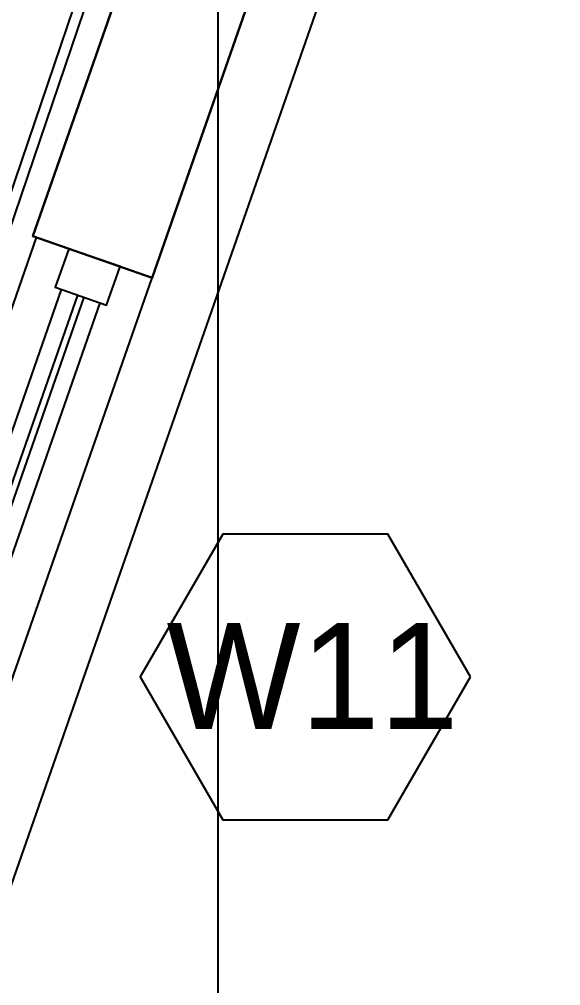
# Model space of a CAD drawing. Header units: millimetres. Extents: x 173236 to 801264, y -94969 to 615039.
# Drawn here: x 652256 to 653268, y 99140 to 100947 of the extents above; entities that cross this region are included whole.
import ezdxf
from ezdxf.enums import TextEntityAlignment as Align

# ---------------------------------------------------------------- set-up
doc = ezdxf.new("R2010")
doc.units = ezdxf.units.MM
doc.header["$MEASUREMENT"] = 0
doc.header["$PDMODE"] = 2
doc.layers.add('00-Def-points', color=7, linetype='Continuous', plot=False)
for name, color, linetype in [('VOX-A-ANNO-DIMS', 160, 'Continuous'), ('VOX-A-ANNO-GRID-LINE', 254, 'Continuous'), ('VOX-A-ANNO-WNTAG', 183, 'Continuous'), ('VOX-A-ELEV-1-NEAR', 130, 'Continuous'), ('VOX-A-FLOOR-LINE', 253, 'Continuous'), ('VOX-A-FURN-LAYOUT', 93, 'Continuous'), ('VOX-A-WINDOW', 2, 'Continuous'), ('VOX-A-WINDOW-SILL', 55, 'Continuous')]:
    doc.layers.add(name, color=color, linetype=linetype)
doc.layers.add('VOX-A-WALL-SECT', color=1, linetype='Continuous', lineweight=30)
doc.styles.add('1.5 mm Rotis Annotative', font='', dxfattribs={"height": 1.5})
doc.styles.add('2 mm Rotis Annotative', font='', dxfattribs={"height": 2})
doc.styles.get('1.5 mm Rotis Annotative').set_extended_font_data('Rotis Sans Serif')
doc.styles.get('2 mm Rotis Annotative').set_extended_font_data('Rotis Sans Serif')
doc.dimstyles.new('1.5 mm Rotis Annotative', dxfattribs={"dimtxt": 1.5, "dimasz": 1, "dimexe": 1.5, "dimexo": 0, "dimgap": 1, "dimtad": 1, "dimdec": 0, "dimrnd": 5, "dimzin": 0, "dimdsep": 46, "dimtxsty": '1.5 mm Rotis Annotative', "dimblk": 'ARCHTICK', "dimcen": 0.09, "dimdle": 1, "dimadec": 0, "dimazin": 0, "dimtfac": 1, "dimtdec": 0, "dimtofl": 0, "dimtmove": 1, "dimatfit": 3, "dimfxl": 2, "dimfxlon": 1, "dimtolj": 1, "dimtzin": 0, "dimarcsym": 0})

# ---------------------------------------------------------------- blocks, each defined once
blk = doc.blocks.new('dd')
at = {"layer": 'VOX-A-ANNO-GRID-LINE', "transparency": 33554610}
blk.add_line((720702.9, 167663.3), (720702.9, 143734.2), dxfattribs=at)
blk = doc.blocks.new('VOX-A-WINDOW-TAG')
at = {"layer": 'VOX-A-ANNO-WNTAG'}
blk.add_lwpolyline([(3.114, -0.014), (1.571, 2.658), (-1.515, 2.658), (-3.059, -0.014), (-1.515, -2.687), (1.571, -2.687)], close=True, dxfattribs=at)
at = {"style": '2 mm Rotis Annotative', "flags": 1}
blk.add_attdef('WINDOWDIMENSION', text='', height=1.984, dxfattribs=at).set_placement((0.451, -3.053), align=Align.MIDDLE_CENTER)
at = {"layer": 'VOX-A-ANNO-WNTAG', "style": '2 mm Rotis Annotative'}
blk.add_attdef('W1', text='', height=1.984, dxfattribs=at).set_placement((0.163, 0.003), align=Align.MIDDLE)
blk = doc.blocks.new('DOOR & WINDOW')
at = {"xscale": 100, "yscale": 100, "zscale": 100}
blk.add_blockref('VOX-A-WINDOW-TAG', (767727.3, 146793.2), dxfattribs=at).add_auto_attribs({'W1': 'W11'})
blk = doc.blocks.new('*U367')
at = {"layer": 'VOX-A-WINDOW'}
for p, q in [((3, 1.5), (45.066, 1.5)), ((3, 0.25), (45.066, 0.25)), ((3, -0.25), (45.066, -0.25)), ((3, -1.5), (45.066, -1.5))]:
    blk.add_line(p, q, dxfattribs=at)
for points in [[(3, 2), (3, -2), (0, -2), (0, 2)], [(48.066, 2), (48.066, -2), (45.066, -2), (45.066, 2)]]:
    blk.add_lwpolyline(points, close=True, dxfattribs=at)
at = {"layer": 'VOX-A-WINDOW-SILL'}
for p, q in [((0, 4.5), (48.066, 4.5)), ((0, -4.5), (48.066, -4.5))]:
    blk.add_line(p, q, dxfattribs=at)
blk = doc.blocks.new('TYPICAL FLOOR PLAN')
at = {"layer": 'VOX-A-FLOOR-LINE'}
blk.add_lwpolyline([(990589.6, 124212.1), (998958.6, 121312), (995728.7, 112053.3), (994816.9, 112053.6), (994816.9, 112178.3), (985635.3, 112179.7)], dxfattribs=at)
at = {"layer": 'VOX-A-WALL-SECT'}
blk.add_lwpolyline([(998395.4, 120793.3), (998047.2, 119795.1), (998269.9, 119717.4), (998618.2, 120715.6)], dxfattribs=at)
at = {"layer": 'VOX-A-ANNO-DIMS', "xscale": -25.39999999999998, "yscale": 25.39999999999998, "zscale": 25.4, "rotation": 250.7681533820967}
blk.add_blockref('*U367', (997759.9, 118602.3), dxfattribs=at)
blk = doc.blocks.new('BED3')
at = {"layer": 'VOX-A-FURN-LAYOUT', "lineweight": -3}
for points in [[(4891.245, 1312.644), (4901.044, 1296.641), (4870.569, 1276.436)], [(4932.245, 1312.428), (4932.245, 1276.436), (4854.251, 1276.436), (4854.251, 1312.428)], [(4868.252, 1311.643), (4868.252, 1277.241), (4855.037, 1277.241), (4855.037, 1311.643)]]:
    blk.add_lwpolyline(points, close=True, dxfattribs=at)
blk = doc.blocks.new('bdd')
at = {"xscale": -25.39999999999991, "yscale": 25.39999999999999, "zscale": 25.39999999999999, "rotation": 269.9454748640658}
blk.add_blockref('BED3', (760341.7, -204599.3), dxfattribs=at)
blk = doc.blocks.new('1ST FLOOR FURNITURE')
at = {"layer": 'VOX-A-WALL-SECT', "rotation": 71.31871578673672}
blk.add_blockref('bdd', (322203.6, -557912.3), dxfattribs=at)
blk = doc.blocks.new('_ArchTick')
at = {"color": 0, "linetype": 'ByBlock', "const_width": 0.15}
blk.add_lwpolyline([(-0.5, -0.5), (0.5, 0.5)], dxfattribs=at)
blk = doc.blocks.new('*D467')
at = {"layer": 'Defpoints', "color": 0, "transparency": 16777216}
for p in [(652629.1, 167184.7), (654799.6, 167184.7), (652227, 166031.9)]:
    blk.add_point(p, dxfattribs=at)
at = {"layer": 'VOX-A-ANNO-DIMS', "color": 0, "lineweight": -2, "transparency": 16777216}
for p, q in [((654799.6, 165931.9), (654799.6, 167284.7)), ((654599.6, 167184.7), (654949.6, 167184.7)), ((654599.6, 166031.9), (654949.6, 166031.9))]:
    blk.add_line(p, q, dxfattribs=at)
at = {"layer": 'VOX-A-ANNO-DIMS', "color": 0, "lineweight": -2, "transparency": 16777216, "xscale": 100, "yscale": 100, "zscale": 100}
for p, rotation in [((654799.6, 167184.7), 90), ((654799.6, 166031.9), 270)]:
    blk.add_blockref('_ArchTick', p, dxfattribs=dict(at, rotation=rotation))
at = {"layer": 'VOX-A-ANNO-DIMS', "color": 0, "transparency": 16777216, "insert": (654623.4, 166608.3), "char_height": 150, "attachment_point": 5, "rotation": 90, "style": '1.5 mm Rotis Annotative'}
blk.add_mtext('\\A1;1155', dxfattribs=at)
blk = doc.blocks.new('*D468')
at = {"layer": 'Defpoints', "color": 0, "transparency": 16777216}
for p in [(652977.3, 168182.9), (654799.6, 168182.9), (652629.1, 167184.7)]:
    blk.add_point(p, dxfattribs=at)
at = {"layer": 'VOX-A-ANNO-DIMS', "color": 0, "lineweight": -2, "transparency": 16777216}
for p, q in [((654799.6, 167084.7), (654799.6, 168282.9)), ((654599.6, 168182.9), (654949.6, 168182.9)), ((654599.6, 167184.7), (654949.6, 167184.7))]:
    blk.add_line(p, q, dxfattribs=at)
at = {"layer": 'VOX-A-ANNO-DIMS', "color": 0, "lineweight": -2, "transparency": 16777216, "xscale": 100, "yscale": 100, "zscale": 100}
for p, rotation in [((654799.6, 168182.9), 90), ((654799.6, 167184.7), 270)]:
    blk.add_blockref('_ArchTick', p, dxfattribs=dict(at, rotation=rotation))
at = {"layer": 'VOX-A-ANNO-DIMS', "color": 0, "transparency": 16777216, "insert": (654623.4, 167683.8), "char_height": 150, "attachment_point": 5, "rotation": 90, "style": '1.5 mm Rotis Annotative'}
blk.add_mtext('\\A1;1000', dxfattribs=at)
blk = doc.blocks.new('DIM')
at = {"layer": 'VOX-A-ANNO-DIMS'}
for base, p1, p2, picture, middle in [((654799.6, 168182.9), (652629.1, 167184.7), (652977.3, 168182.9), '*D468', (654623.4, 167683.8)), ((654799.6, 167184.7), (652227, 166031.9), (652629.1, 167184.7), '*D467', (654623.4, 166608.3))]:
    dim = blk.add_linear_dim(base=base, p1=p1, p2=p2, angle=270, dimstyle='1.5 mm Rotis Annotative', dxfattribs=at)
    dim.commit()
    dim.dimension.update_dxf_attribs({"geometry": picture, "text_midpoint": middle})

msp = doc.modelspace()

# ---------------------------------------------------------------- block references
at = {"layer": '00-Def-points'}
msp.add_blockref('DOOR & WINDOW', (-114939.7, -47074.6), dxfattribs=at)
at = {"layer": 'VOX-A-ANNO-GRID-LINE'}
msp.add_blockref('dd', (-68075.9, -54931.2), dxfattribs=at)

# ---------------------------------------------------------------- next in the draw order: block references
msp.add_blockref('TYPICAL FLOOR PLAN', (-345765.8, -19253.9))

# ---------------------------------------------------------------- next in the draw order: block references
msp.add_blockref('DIM', (-125, -66721.2))
at = {"layer": 'VOX-A-ELEV-1-NEAR'}
msp.add_blockref('1ST FLOOR FURNITURE', (-977.1, -66596.2), dxfattribs=at)

doc.saveas('drawing.dxf')
